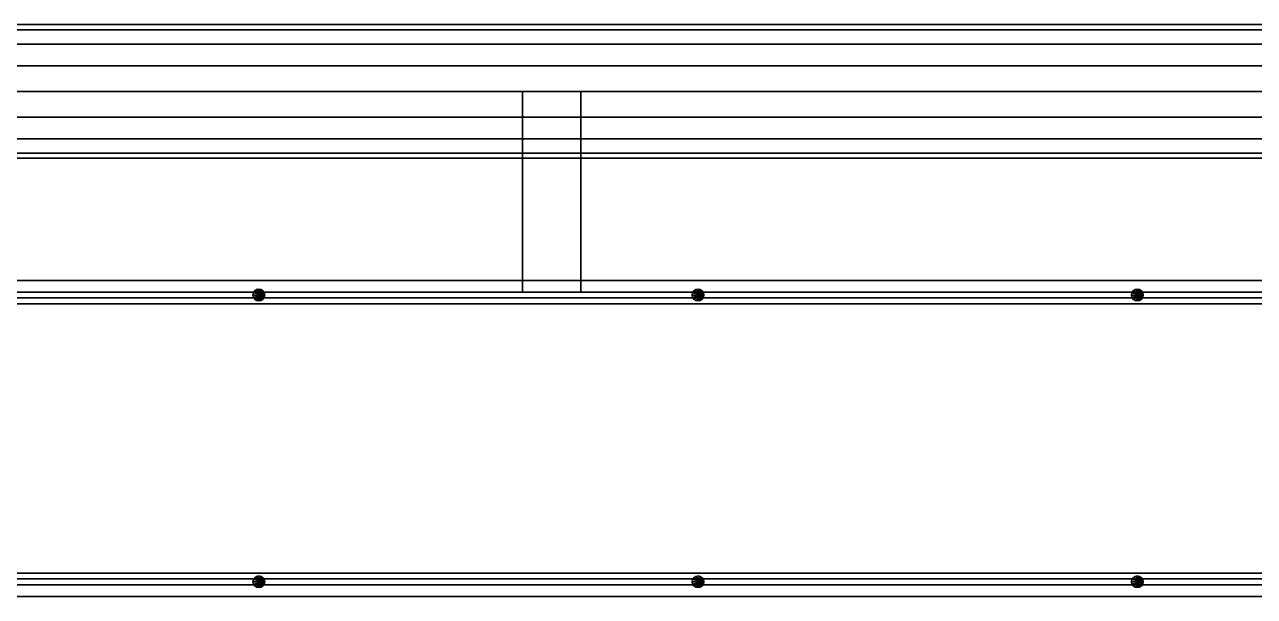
# Model space of a CAD drawing. Header units: metres. Extents: x -15 to 15, y -45.1 to 2.
# Drawn here: x -8.8 to -4.6, y -44.974 to -43.02 of the extents above; entities that cross this region are included whole.
import ezdxf

# ---------------------------------------------------------------- set-up
doc = ezdxf.new("R2010")
doc.units = ezdxf.units.M
for name, color, linetype in [('CELIK_KIRIS_KOLON', 9, 'CONTINUOUS'), ('KORKULUK_KAPI', 4, 'CONTINUOUS'), ('MONTAJ_BORULARI', 2, 'CONTINUOUS'), ('ZEMIN_PLATFORM', 8, 'CONTINUOUS')]:
    doc.layers.add(name, color=color, linetype=linetype)

msp = doc.modelspace()

# ---------------------------------------------------------------- linework, layer by layer
at = {"layer": 'CELIK_KIRIS_KOLON'}
for p, q in [((-6.9, -43.248, 5.5), (-7.1, -43.248, 5.5)), ((-7.1, -43.248, 5.5), (-7.1, -43.934, 5.5)), ((-6.9, -43.248, 5.7), (-7.1, -43.248, 5.7)), ((-7.1, -43.248, 5.7), (-7.1, -43.934, 5.7)), ((-7.1, -43.248, 5.5), (-7.1, -43.248, 5.7)), ((-6.9, -43.934, 5.5), (-6.9, -43.248, 5.5)), ((-6.9, -43.934, 5.7), (-6.9, -43.248, 5.7)), ((-6.9, -43.248, 5.5), (-6.9, -43.248, 5.7)), ((-7.1, -43.934, 5.5), (-6.9, -43.934, 5.5)), ((-7.1, -43.934, 5.7), (-6.9, -43.934, 5.7)), ((-7.1, -43.934, 5.5), (-7.1, -43.934, 5.7)), ((-6.9, -43.934, 5.5), (-6.9, -43.934, 5.7))]:
    msp.add_line(p, q, dxfattribs=at)
for points in [[(-7.1, -43.934, 5.5), (-6.9, -43.934, 5.5), (-6.9, -43.248, 5.5), (-7.1, -43.248, 5.5)], [(-7.1, -43.934, 5.7), (-6.9, -43.934, 5.7), (-6.9, -43.248, 5.7), (-7.1, -43.248, 5.7)], [(-7.1, -43.248, 5.5), (-6.9, -43.248, 5.5), (-6.9, -43.248, 5.7), (-7.1, -43.248, 5.7)], [(-7.1, -43.934, 5.5), (-7.1, -43.248, 5.5), (-7.1, -43.248, 5.7), (-7.1, -43.934, 5.7)], [(-6.9, -43.934, 5.5), (-6.9, -43.248, 5.5), (-6.9, -43.248, 5.7), (-6.9, -43.934, 5.7)], [(-7.1, -43.934, 5.5), (-6.9, -43.934, 5.5), (-6.9, -43.934, 5.7), (-7.1, -43.934, 5.7)]]:
    msp.add_3dface(points, dxfattribs=at)
at = {"layer": 'KORKULUK_KAPI'}
for p, q in [((-8.0141, -43.9299, 5.75), (-8.0185, -43.9363, 5.75)), ((-8.0141, -43.9299, 6.75), (-8.0185, -43.9363, 6.75)), ((-8.0077, -43.9255, 5.75), (-8.0141, -43.9299, 5.75)), ((-8.0077, -43.9255, 6.75), (-8.0141, -43.9299, 6.75)), ((-8, -43.924, 5.75), (-8.0077, -43.9255, 5.75)), ((-8, -43.924, 6.75), (-8.0077, -43.9255, 6.75)), ((-7.9923, -43.9255, 5.75), (-8, -43.924, 5.75)), ((-7.9923, -43.9255, 6.75), (-8, -43.924, 6.75)), ((-8, -43.924, 5.75), (-8, -43.924, 6.75)), ((-7.9859, -43.9299, 5.75), (-7.9923, -43.9255, 5.75)), ((-7.9859, -43.9299, 6.75), (-7.9923, -43.9255, 6.75)), ((-7.9815, -43.9363, 5.75), (-7.9859, -43.9299, 5.75)), ((-7.9815, -43.9363, 6.75), (-7.9859, -43.9299, 6.75)), ((-6.5141, -43.9299, 5.75), (-6.5185, -43.9363, 5.75)), ((-6.5141, -43.9299, 6.75), (-6.5185, -43.9363, 6.75)), ((-6.5077, -43.9255, 5.75), (-6.5141, -43.9299, 5.75)), ((-6.5077, -43.9255, 6.75), (-6.5141, -43.9299, 6.75)), ((-6.5, -43.924, 5.75), (-6.5077, -43.9255, 5.75)), ((-6.5, -43.924, 6.75), (-6.5077, -43.9255, 6.75)), ((-6.4923, -43.9255, 5.75), (-6.5, -43.924, 5.75)), ((-6.4923, -43.9255, 6.75), (-6.5, -43.924, 6.75)), ((-6.5, -43.924, 5.75), (-6.5, -43.924, 6.75)), ((-6.4859, -43.9299, 5.75), (-6.4923, -43.9255, 5.75)), ((-6.4859, -43.9299, 6.75), (-6.4923, -43.9255, 6.75)), ((-6.4815, -43.9363, 5.75), (-6.4859, -43.9299, 5.75)), ((-6.4815, -43.9363, 6.75), (-6.4859, -43.9299, 6.75)), ((-5.0141, -43.9299, 5.75), (-5.0185, -43.9363, 5.75)), ((-5.0141, -43.9299, 6.75), (-5.0185, -43.9363, 6.75)), ((-5.0077, -43.9255, 5.75), (-5.0141, -43.9299, 5.75)), ((-5.0077, -43.9255, 6.75), (-5.0141, -43.9299, 6.75)), ((-5, -43.924, 5.75), (-5.0077, -43.9255, 5.75)), ((-5, -43.924, 6.75), (-5.0077, -43.9255, 6.75)), ((-4.9923, -43.9255, 5.75), (-5, -43.924, 5.75)), ((-4.9923, -43.9255, 6.75), (-5, -43.924, 6.75)), ((-5, -43.924, 5.75), (-5, -43.924, 6.75)), ((-4.9859, -43.9299, 5.75), (-4.9923, -43.9255, 5.75)), ((-4.9859, -43.9299, 6.75), (-4.9923, -43.9255, 6.75)), ((-4.9815, -43.9363, 5.75), (-4.9859, -43.9299, 5.75)), ((-4.9815, -43.9363, 6.75), (-4.9859, -43.9299, 6.75)), ((7, -43.934, 6.73), (-13, -43.934, 6.73)), ((7, -43.934, 6.75), (-13, -43.934, 6.75)), ((-13, -43.954, 6.73), (7, -43.954, 6.73)), ((-13, -43.954, 6.75), (7, -43.954, 6.75)), ((-8.0185, -43.9363, 5.75), (-8.02, -43.944, 5.75)), ((-8.0185, -43.9363, 6.75), (-8.02, -43.944, 6.75)), ((-8.02, -43.944, 5.75), (-8.0185, -43.9517, 5.75)), ((-8.02, -43.944, 6.75), (-8.0185, -43.9517, 6.75)), ((-8.02, -43.944, 5.75), (-8.02, -43.944, 6.75)), ((-8.0185, -43.9517, 5.75), (-8.0141, -43.9581, 5.75)), ((-8.0185, -43.9517, 6.75), (-8.0141, -43.9581, 6.75)), ((-8.0141, -43.9581, 5.75), (-8.0077, -43.9625, 5.75)), ((-8.0141, -43.9581, 6.75), (-8.0077, -43.9625, 6.75)), ((-8.0077, -43.9625, 5.75), (-8, -43.964, 5.75)), ((-8.0077, -43.9625, 6.75), (-8, -43.964, 6.75)), ((-8, -43.964, 5.75), (-7.9923, -43.9625, 5.75)), ((-8, -43.964, 6.75), (-7.9923, -43.9625, 6.75)), ((-8, -43.964, 5.75), (-8, -43.964, 6.75)), ((-7.9923, -43.9625, 5.75), (-7.9859, -43.9581, 5.75)), ((-7.9923, -43.9625, 6.75), (-7.9859, -43.9581, 6.75)), ((-7.9859, -43.9581, 5.75), (-7.9815, -43.9517, 5.75)), ((-7.9859, -43.9581, 6.75), (-7.9815, -43.9517, 6.75)), ((-7.98, -43.944, 5.75), (-7.9815, -43.9363, 5.75)), ((-7.98, -43.944, 6.75), (-7.9815, -43.9363, 6.75)), ((-7.9815, -43.9517, 5.75), (-7.98, -43.944, 5.75)), ((-7.9815, -43.9517, 6.75), (-7.98, -43.944, 6.75)), ((-7.98, -43.944, 5.75), (-7.98, -43.944, 6.75)), ((-6.5185, -43.9363, 5.75), (-6.52, -43.944, 5.75)), ((-6.5185, -43.9363, 6.75), (-6.52, -43.944, 6.75)), ((-6.52, -43.944, 5.75), (-6.5185, -43.9517, 5.75)), ((-6.52, -43.944, 6.75), (-6.5185, -43.9517, 6.75)), ((-6.52, -43.944, 5.75), (-6.52, -43.944, 6.75)), ((-6.5185, -43.9517, 5.75), (-6.5141, -43.9581, 5.75)), ((-6.5185, -43.9517, 6.75), (-6.5141, -43.9581, 6.75)), ((-6.5141, -43.9581, 5.75), (-6.5077, -43.9625, 5.75)), ((-6.5141, -43.9581, 6.75), (-6.5077, -43.9625, 6.75)), ((-6.5077, -43.9625, 5.75), (-6.5, -43.964, 5.75)), ((-6.5077, -43.9625, 6.75), (-6.5, -43.964, 6.75)), ((-6.5, -43.964, 5.75), (-6.4923, -43.9625, 5.75)), ((-6.5, -43.964, 6.75), (-6.4923, -43.9625, 6.75)), ((-6.5, -43.964, 5.75), (-6.5, -43.964, 6.75)), ((-6.4923, -43.9625, 5.75), (-6.4859, -43.9581, 5.75)), ((-6.4923, -43.9625, 6.75), (-6.4859, -43.9581, 6.75)), ((-6.4859, -43.9581, 5.75), (-6.4815, -43.9517, 5.75)), ((-6.4859, -43.9581, 6.75), (-6.4815, -43.9517, 6.75)), ((-6.48, -43.944, 5.75), (-6.4815, -43.9363, 5.75)), ((-6.48, -43.944, 6.75), (-6.4815, -43.9363, 6.75)), ((-6.4815, -43.9517, 5.75), (-6.48, -43.944, 5.75)), ((-6.4815, -43.9517, 6.75), (-6.48, -43.944, 6.75)), ((-6.48, -43.944, 5.75), (-6.48, -43.944, 6.75)), ((-5.0185, -43.9363, 5.75), (-5.02, -43.944, 5.75)), ((-5.0185, -43.9363, 6.75), (-5.02, -43.944, 6.75)), ((-5.02, -43.944, 5.75), (-5.0185, -43.9517, 5.75)), ((-5.02, -43.944, 6.75), (-5.0185, -43.9517, 6.75)), ((-5.02, -43.944, 5.75), (-5.02, -43.944, 6.75)), ((-5.0185, -43.9517, 5.75), (-5.0141, -43.9581, 5.75)), ((-5.0185, -43.9517, 6.75), (-5.0141, -43.9581, 6.75)), ((-5.0141, -43.9581, 5.75), (-5.0077, -43.9625, 5.75)), ((-5.0141, -43.9581, 6.75), (-5.0077, -43.9625, 6.75)), ((-5.0077, -43.9625, 5.75), (-5, -43.964, 5.75)), ((-5.0077, -43.9625, 6.75), (-5, -43.964, 6.75)), ((-5, -43.964, 5.75), (-4.9923, -43.9625, 5.75)), ((-5, -43.964, 6.75), (-4.9923, -43.9625, 6.75)), ((-5, -43.964, 5.75), (-5, -43.964, 6.75)), ((-4.9923, -43.9625, 5.75), (-4.9859, -43.9581, 5.75)), ((-4.9923, -43.9625, 6.75), (-4.9859, -43.9581, 6.75)), ((-4.9859, -43.9581, 5.75), (-4.9815, -43.9517, 5.75)), ((-4.9859, -43.9581, 6.75), (-4.9815, -43.9517, 6.75)), ((-4.98, -43.944, 5.75), (-4.9815, -43.9363, 5.75)), ((-4.98, -43.944, 6.75), (-4.9815, -43.9363, 6.75)), ((-4.9815, -43.9517, 5.75), (-4.98, -43.944, 5.75)), ((-4.9815, -43.9517, 6.75), (-4.98, -43.944, 6.75)), ((-4.98, -43.944, 5.75), (-4.98, -43.944, 6.75)), ((7, -44.914, 6.73), (-13, -44.914, 6.73)), ((7, -44.914, 6.75), (-13, -44.914, 6.75)), ((-13, -44.934, 6.73), (7, -44.934, 6.73)), ((-13, -44.934, 6.75), (7, -44.934, 6.75)), ((-8.0185, -44.9163, 5.75), (-8.02, -44.924, 5.75)), ((-8.0185, -44.9163, 6.75), (-8.02, -44.924, 6.75)), ((-8.02, -44.924, 5.75), (-8.0185, -44.9317, 5.75)), ((-8.02, -44.924, 6.75), (-8.0185, -44.9317, 6.75)), ((-8.02, -44.924, 5.75), (-8.02, -44.924, 6.75)), ((-8.0141, -44.9099, 5.75), (-8.0185, -44.9163, 5.75)), ((-8.0141, -44.9099, 6.75), (-8.0185, -44.9163, 6.75)), ((-8.0185, -44.9317, 5.75), (-8.0141, -44.9381, 5.75)), ((-8.0185, -44.9317, 6.75), (-8.0141, -44.9381, 6.75)), ((-8.0077, -44.9055, 5.75), (-8.0141, -44.9099, 5.75)), ((-8.0077, -44.9055, 6.75), (-8.0141, -44.9099, 6.75)), ((-8.0141, -44.9381, 5.75), (-8.0077, -44.9425, 5.75)), ((-8.0141, -44.9381, 6.75), (-8.0077, -44.9425, 6.75)), ((-8, -44.904, 5.75), (-8.0077, -44.9055, 5.75)), ((-8, -44.904, 6.75), (-8.0077, -44.9055, 6.75)), ((-7.9923, -44.9055, 5.75), (-8, -44.904, 5.75)), ((-7.9923, -44.9055, 6.75), (-8, -44.904, 6.75)), ((-8, -44.904, 5.75), (-8, -44.904, 6.75)), ((-7.9859, -44.9099, 5.75), (-7.9923, -44.9055, 5.75)), ((-7.9859, -44.9099, 6.75), (-7.9923, -44.9055, 6.75)), ((-7.9923, -44.9425, 5.75), (-7.9859, -44.9381, 5.75)), ((-7.9923, -44.9425, 6.75), (-7.9859, -44.9381, 6.75)), ((-7.9815, -44.9163, 5.75), (-7.9859, -44.9099, 5.75)), ((-7.9815, -44.9163, 6.75), (-7.9859, -44.9099, 6.75)), ((-7.9859, -44.9381, 5.75), (-7.9815, -44.9317, 5.75)), ((-7.9859, -44.9381, 6.75), (-7.9815, -44.9317, 6.75)), ((-7.98, -44.924, 5.75), (-7.9815, -44.9163, 5.75)), ((-7.98, -44.924, 6.75), (-7.9815, -44.9163, 6.75)), ((-7.9815, -44.9317, 5.75), (-7.98, -44.924, 5.75)), ((-7.9815, -44.9317, 6.75), (-7.98, -44.924, 6.75)), ((-7.98, -44.924, 5.75), (-7.98, -44.924, 6.75)), ((-6.5185, -44.9163, 5.75), (-6.52, -44.924, 5.75)), ((-6.5185, -44.9163, 6.75), (-6.52, -44.924, 6.75)), ((-6.52, -44.924, 5.75), (-6.5185, -44.9317, 5.75)), ((-6.52, -44.924, 6.75), (-6.5185, -44.9317, 6.75)), ((-6.52, -44.924, 5.75), (-6.52, -44.924, 6.75)), ((-6.5141, -44.9099, 5.75), (-6.5185, -44.9163, 5.75)), ((-6.5141, -44.9099, 6.75), (-6.5185, -44.9163, 6.75)), ((-6.5185, -44.9317, 5.75), (-6.5141, -44.9381, 5.75)), ((-6.5185, -44.9317, 6.75), (-6.5141, -44.9381, 6.75)), ((-6.5077, -44.9055, 5.75), (-6.5141, -44.9099, 5.75)), ((-6.5077, -44.9055, 6.75), (-6.5141, -44.9099, 6.75)), ((-6.5141, -44.9381, 5.75), (-6.5077, -44.9425, 5.75)), ((-6.5141, -44.9381, 6.75), (-6.5077, -44.9425, 6.75)), ((-6.5, -44.904, 5.75), (-6.5077, -44.9055, 5.75)), ((-6.5, -44.904, 6.75), (-6.5077, -44.9055, 6.75)), ((-6.4923, -44.9055, 5.75), (-6.5, -44.904, 5.75)), ((-6.4923, -44.9055, 6.75), (-6.5, -44.904, 6.75)), ((-6.5, -44.904, 5.75), (-6.5, -44.904, 6.75)), ((-6.4859, -44.9099, 5.75), (-6.4923, -44.9055, 5.75)), ((-6.4859, -44.9099, 6.75), (-6.4923, -44.9055, 6.75)), ((-6.4923, -44.9425, 5.75), (-6.4859, -44.9381, 5.75)), ((-6.4923, -44.9425, 6.75), (-6.4859, -44.9381, 6.75)), ((-6.4815, -44.9163, 5.75), (-6.4859, -44.9099, 5.75)), ((-6.4815, -44.9163, 6.75), (-6.4859, -44.9099, 6.75)), ((-6.4859, -44.9381, 5.75), (-6.4815, -44.9317, 5.75)), ((-6.4859, -44.9381, 6.75), (-6.4815, -44.9317, 6.75)), ((-6.48, -44.924, 5.75), (-6.4815, -44.9163, 5.75)), ((-6.48, -44.924, 6.75), (-6.4815, -44.9163, 6.75)), ((-6.4815, -44.9317, 5.75), (-6.48, -44.924, 5.75)), ((-6.4815, -44.9317, 6.75), (-6.48, -44.924, 6.75)), ((-6.48, -44.924, 5.75), (-6.48, -44.924, 6.75)), ((-5.0185, -44.9163, 5.75), (-5.02, -44.924, 5.75)), ((-5.0185, -44.9163, 6.75), (-5.02, -44.924, 6.75)), ((-5.02, -44.924, 5.75), (-5.0185, -44.9317, 5.75)), ((-5.02, -44.924, 6.75), (-5.0185, -44.9317, 6.75)), ((-5.02, -44.924, 5.75), (-5.02, -44.924, 6.75)), ((-5.0141, -44.9099, 5.75), (-5.0185, -44.9163, 5.75)), ((-5.0141, -44.9099, 6.75), (-5.0185, -44.9163, 6.75)), ((-5.0185, -44.9317, 5.75), (-5.0141, -44.9381, 5.75)), ((-5.0185, -44.9317, 6.75), (-5.0141, -44.9381, 6.75)), ((-5.0077, -44.9055, 5.75), (-5.0141, -44.9099, 5.75)), ((-5.0077, -44.9055, 6.75), (-5.0141, -44.9099, 6.75)), ((-5.0141, -44.9381, 5.75), (-5.0077, -44.9425, 5.75)), ((-5.0141, -44.9381, 6.75), (-5.0077, -44.9425, 6.75)), ((-5, -44.904, 5.75), (-5.0077, -44.9055, 5.75)), ((-5, -44.904, 6.75), (-5.0077, -44.9055, 6.75)), ((-4.9923, -44.9055, 5.75), (-5, -44.904, 5.75)), ((-4.9923, -44.9055, 6.75), (-5, -44.904, 6.75)), ((-5, -44.904, 5.75), (-5, -44.904, 6.75)), ((-4.9859, -44.9099, 5.75), (-4.9923, -44.9055, 5.75)), ((-4.9859, -44.9099, 6.75), (-4.9923, -44.9055, 6.75)), ((-4.9923, -44.9425, 5.75), (-4.9859, -44.9381, 5.75)), ((-4.9923, -44.9425, 6.75), (-4.9859, -44.9381, 6.75)), ((-4.9815, -44.9163, 5.75), (-4.9859, -44.9099, 5.75)), ((-4.9815, -44.9163, 6.75), (-4.9859, -44.9099, 6.75)), ((-4.9859, -44.9381, 5.75), (-4.9815, -44.9317, 5.75)), ((-4.9859, -44.9381, 6.75), (-4.9815, -44.9317, 6.75)), ((-4.98, -44.924, 5.75), (-4.9815, -44.9163, 5.75)), ((-4.98, -44.924, 6.75), (-4.9815, -44.9163, 6.75)), ((-4.9815, -44.9317, 5.75), (-4.98, -44.924, 5.75)), ((-4.9815, -44.9317, 6.75), (-4.98, -44.924, 6.75)), ((-4.98, -44.924, 5.75), (-4.98, -44.924, 6.75)), ((-8.0077, -44.9425, 5.75), (-8, -44.944, 5.75)), ((-8.0077, -44.9425, 6.75), (-8, -44.944, 6.75)), ((-8, -44.944, 5.75), (-7.9923, -44.9425, 5.75)), ((-8, -44.944, 6.75), (-7.9923, -44.9425, 6.75)), ((-8, -44.944, 5.75), (-8, -44.944, 6.75)), ((-6.5077, -44.9425, 5.75), (-6.5, -44.944, 5.75)), ((-6.5077, -44.9425, 6.75), (-6.5, -44.944, 6.75)), ((-6.5, -44.944, 5.75), (-6.4923, -44.9425, 5.75)), ((-6.5, -44.944, 6.75), (-6.4923, -44.9425, 6.75)), ((-6.5, -44.944, 5.75), (-6.5, -44.944, 6.75)), ((-5.0077, -44.9425, 5.75), (-5, -44.944, 5.75)), ((-5.0077, -44.9425, 6.75), (-5, -44.944, 6.75)), ((-5, -44.944, 5.75), (-4.9923, -44.9425, 5.75)), ((-5, -44.944, 6.75), (-4.9923, -44.9425, 6.75)), ((-5, -44.944, 5.75), (-5, -44.944, 6.75))]:
    msp.add_line(p, q, dxfattribs=at)
for points in [[(-8.0141, -43.9299, 5.75), (-8.0185, -43.9363, 5.75), (-8.0185, -43.9363, 6.75), (-8.0141, -43.9299, 6.75)], [(-7.98, -43.944, 5.75), (-8.0141, -43.9299, 5.75), (-8.0185, -43.9363, 5.75)], [(-7.98, -43.944, 6.75), (-8.0141, -43.9299, 6.75), (-8.0185, -43.9363, 6.75)], [(-8.0077, -43.9255, 5.75), (-8.0141, -43.9299, 5.75), (-8.0141, -43.9299, 6.75), (-8.0077, -43.9255, 6.75)], [(-7.98, -43.944, 5.75), (-8.0077, -43.9255, 5.75), (-8.0141, -43.9299, 5.75)], [(-7.98, -43.944, 6.75), (-8.0077, -43.9255, 6.75), (-8.0141, -43.9299, 6.75)], [(-8, -43.924, 5.75), (-8.0077, -43.9255, 5.75), (-8.0077, -43.9255, 6.75), (-8, -43.924, 6.75)], [(-7.98, -43.944, 5.75), (-8, -43.924, 5.75), (-8.0077, -43.9255, 5.75)], [(-7.98, -43.944, 6.75), (-8, -43.924, 6.75), (-8.0077, -43.9255, 6.75)], [(-7.9923, -43.9255, 5.75), (-8, -43.924, 5.75), (-8, -43.924, 6.75), (-7.9923, -43.9255, 6.75)], [(-7.98, -43.944, 5.75), (-7.9923, -43.9255, 5.75), (-8, -43.924, 5.75)], [(-7.98, -43.944, 6.75), (-7.9923, -43.9255, 6.75), (-8, -43.924, 6.75)], [(-7.9859, -43.9299, 5.75), (-7.9923, -43.9255, 5.75), (-7.9923, -43.9255, 6.75), (-7.9859, -43.9299, 6.75)], [(-7.98, -43.944, 5.75), (-7.9859, -43.9299, 5.75), (-7.9923, -43.9255, 5.75)], [(-7.98, -43.944, 6.75), (-7.9859, -43.9299, 6.75), (-7.9923, -43.9255, 6.75)], [(-7.9815, -43.9363, 5.75), (-7.9859, -43.9299, 5.75), (-7.9859, -43.9299, 6.75), (-7.9815, -43.9363, 6.75)], [(-7.98, -43.944, 5.75), (-7.9815, -43.9363, 5.75), (-7.9859, -43.9299, 5.75)], [(-7.98, -43.944, 6.75), (-7.9815, -43.9363, 6.75), (-7.9859, -43.9299, 6.75)], [(-6.5141, -43.9299, 5.75), (-6.5185, -43.9363, 5.75), (-6.5185, -43.9363, 6.75), (-6.5141, -43.9299, 6.75)], [(-6.48, -43.944, 5.75), (-6.5141, -43.9299, 5.75), (-6.5185, -43.9363, 5.75)], [(-6.48, -43.944, 6.75), (-6.5141, -43.9299, 6.75), (-6.5185, -43.9363, 6.75)], [(-6.5077, -43.9255, 5.75), (-6.5141, -43.9299, 5.75), (-6.5141, -43.9299, 6.75), (-6.5077, -43.9255, 6.75)], [(-6.48, -43.944, 5.75), (-6.5077, -43.9255, 5.75), (-6.5141, -43.9299, 5.75)], [(-6.48, -43.944, 6.75), (-6.5077, -43.9255, 6.75), (-6.5141, -43.9299, 6.75)], [(-6.5, -43.924, 5.75), (-6.5077, -43.9255, 5.75), (-6.5077, -43.9255, 6.75), (-6.5, -43.924, 6.75)], [(-6.48, -43.944, 5.75), (-6.5, -43.924, 5.75), (-6.5077, -43.9255, 5.75)], [(-6.48, -43.944, 6.75), (-6.5, -43.924, 6.75), (-6.5077, -43.9255, 6.75)], [(-6.4923, -43.9255, 5.75), (-6.5, -43.924, 5.75), (-6.5, -43.924, 6.75), (-6.4923, -43.9255, 6.75)], [(-6.48, -43.944, 5.75), (-6.4923, -43.9255, 5.75), (-6.5, -43.924, 5.75)], [(-6.48, -43.944, 6.75), (-6.4923, -43.9255, 6.75), (-6.5, -43.924, 6.75)], [(-6.4859, -43.9299, 5.75), (-6.4923, -43.9255, 5.75), (-6.4923, -43.9255, 6.75), (-6.4859, -43.9299, 6.75)], [(-6.48, -43.944, 5.75), (-6.4859, -43.9299, 5.75), (-6.4923, -43.9255, 5.75)], [(-6.48, -43.944, 6.75), (-6.4859, -43.9299, 6.75), (-6.4923, -43.9255, 6.75)], [(-6.4815, -43.9363, 5.75), (-6.4859, -43.9299, 5.75), (-6.4859, -43.9299, 6.75), (-6.4815, -43.9363, 6.75)], [(-6.48, -43.944, 5.75), (-6.4815, -43.9363, 5.75), (-6.4859, -43.9299, 5.75)], [(-6.48, -43.944, 6.75), (-6.4815, -43.9363, 6.75), (-6.4859, -43.9299, 6.75)], [(-5.0141, -43.9299, 5.75), (-5.0185, -43.9363, 5.75), (-5.0185, -43.9363, 6.75), (-5.0141, -43.9299, 6.75)], [(-4.98, -43.944, 5.75), (-5.0141, -43.9299, 5.75), (-5.0185, -43.9363, 5.75)], [(-4.98, -43.944, 6.75), (-5.0141, -43.9299, 6.75), (-5.0185, -43.9363, 6.75)], [(-5.0077, -43.9255, 5.75), (-5.0141, -43.9299, 5.75), (-5.0141, -43.9299, 6.75), (-5.0077, -43.9255, 6.75)], [(-4.98, -43.944, 5.75), (-5.0077, -43.9255, 5.75), (-5.0141, -43.9299, 5.75)], [(-4.98, -43.944, 6.75), (-5.0077, -43.9255, 6.75), (-5.0141, -43.9299, 6.75)], [(-5, -43.924, 5.75), (-5.0077, -43.9255, 5.75), (-5.0077, -43.9255, 6.75), (-5, -43.924, 6.75)], [(-4.98, -43.944, 5.75), (-5, -43.924, 5.75), (-5.0077, -43.9255, 5.75)], [(-4.98, -43.944, 6.75), (-5, -43.924, 6.75), (-5.0077, -43.9255, 6.75)], [(-4.9923, -43.9255, 5.75), (-5, -43.924, 5.75), (-5, -43.924, 6.75), (-4.9923, -43.9255, 6.75)], [(-4.98, -43.944, 5.75), (-4.9923, -43.9255, 5.75), (-5, -43.924, 5.75)], [(-4.98, -43.944, 6.75), (-4.9923, -43.9255, 6.75), (-5, -43.924, 6.75)], [(-4.9859, -43.9299, 5.75), (-4.9923, -43.9255, 5.75), (-4.9923, -43.9255, 6.75), (-4.9859, -43.9299, 6.75)], [(-4.98, -43.944, 5.75), (-4.9859, -43.9299, 5.75), (-4.9923, -43.9255, 5.75)], [(-4.98, -43.944, 6.75), (-4.9859, -43.9299, 6.75), (-4.9923, -43.9255, 6.75)], [(-4.9815, -43.9363, 5.75), (-4.9859, -43.9299, 5.75), (-4.9859, -43.9299, 6.75), (-4.9815, -43.9363, 6.75)], [(-4.98, -43.944, 5.75), (-4.9815, -43.9363, 5.75), (-4.9859, -43.9299, 5.75)], [(-4.98, -43.944, 6.75), (-4.9815, -43.9363, 6.75), (-4.9859, -43.9299, 6.75)], [(-13, -43.954, 6.73), (7, -43.954, 6.73), (7, -43.934, 6.73), (-13, -43.934, 6.73)], [(-13, -43.954, 6.75), (7, -43.954, 6.75), (7, -43.934, 6.75), (-13, -43.934, 6.75)], [(-13, -43.934, 6.73), (7, -43.934, 6.73), (7, -43.934, 6.75), (-13, -43.934, 6.75)], [(-13, -43.954, 6.73), (7, -43.954, 6.73), (7, -43.954, 6.75), (-13, -43.954, 6.75)], [(-8.0185, -43.9363, 5.75), (-8.02, -43.944, 5.75), (-8.02, -43.944, 6.75), (-8.0185, -43.9363, 6.75)], [(-7.98, -43.944, 5.75), (-8.0185, -43.9363, 5.75), (-8.02, -43.944, 5.75)], [(-7.98, -43.944, 6.75), (-8.0185, -43.9363, 6.75), (-8.02, -43.944, 6.75)], [(-8.02, -43.944, 5.75), (-8.0185, -43.9517, 5.75), (-8.0185, -43.9517, 6.75), (-8.02, -43.944, 6.75)], [(-7.98, -43.944, 5.75), (-8.02, -43.944, 5.75), (-8.0185, -43.9517, 5.75)], [(-7.98, -43.944, 6.75), (-8.02, -43.944, 6.75), (-8.0185, -43.9517, 6.75)], [(-7.98, -43.944, 5.75), (-8.0185, -43.9517, 5.75), (-8.0141, -43.9581, 5.75)], [(-7.98, -43.944, 6.75), (-8.0185, -43.9517, 6.75), (-8.0141, -43.9581, 6.75)], [(-8.0185, -43.9517, 5.75), (-8.0141, -43.9581, 5.75), (-8.0141, -43.9581, 6.75), (-8.0185, -43.9517, 6.75)], [(-7.98, -43.944, 5.75), (-8.0141, -43.9581, 5.75), (-8.0077, -43.9625, 5.75)], [(-7.98, -43.944, 6.75), (-8.0141, -43.9581, 6.75), (-8.0077, -43.9625, 6.75)], [(-8.0141, -43.9581, 5.75), (-8.0077, -43.9625, 5.75), (-8.0077, -43.9625, 6.75), (-8.0141, -43.9581, 6.75)], [(-7.98, -43.944, 5.75), (-8.0077, -43.9625, 5.75), (-8, -43.964, 5.75)], [(-7.98, -43.944, 6.75), (-8.0077, -43.9625, 6.75), (-8, -43.964, 6.75)], [(-8.0077, -43.9625, 5.75), (-8, -43.964, 5.75), (-8, -43.964, 6.75), (-8.0077, -43.9625, 6.75)], [(-7.98, -43.944, 5.75), (-8, -43.964, 5.75), (-7.9923, -43.9625, 5.75)], [(-7.98, -43.944, 6.75), (-8, -43.964, 6.75), (-7.9923, -43.9625, 6.75)], [(-8, -43.964, 5.75), (-7.9923, -43.9625, 5.75), (-7.9923, -43.9625, 6.75), (-8, -43.964, 6.75)], [(-7.98, -43.944, 5.75), (-7.9923, -43.9625, 5.75), (-7.9859, -43.9581, 5.75)], [(-7.98, -43.944, 6.75), (-7.9923, -43.9625, 6.75), (-7.9859, -43.9581, 6.75)], [(-7.9923, -43.9625, 5.75), (-7.9859, -43.9581, 5.75), (-7.9859, -43.9581, 6.75), (-7.9923, -43.9625, 6.75)], [(-7.98, -43.944, 5.75), (-7.9859, -43.9581, 5.75), (-7.9815, -43.9517, 5.75)], [(-7.98, -43.944, 6.75), (-7.9859, -43.9581, 6.75), (-7.9815, -43.9517, 6.75)], [(-7.9859, -43.9581, 5.75), (-7.9815, -43.9517, 5.75), (-7.9815, -43.9517, 6.75), (-7.9859, -43.9581, 6.75)], [(-7.98, -43.944, 5.75), (-7.9815, -43.9363, 5.75), (-7.9815, -43.9363, 6.75), (-7.98, -43.944, 6.75)], [(-7.9815, -43.9517, 5.75), (-7.98, -43.944, 5.75), (-7.98, -43.944, 6.75), (-7.9815, -43.9517, 6.75)], [(-6.5185, -43.9363, 5.75), (-6.52, -43.944, 5.75), (-6.52, -43.944, 6.75), (-6.5185, -43.9363, 6.75)], [(-6.48, -43.944, 5.75), (-6.5185, -43.9363, 5.75), (-6.52, -43.944, 5.75)], [(-6.48, -43.944, 6.75), (-6.5185, -43.9363, 6.75), (-6.52, -43.944, 6.75)], [(-6.52, -43.944, 5.75), (-6.5185, -43.9517, 5.75), (-6.5185, -43.9517, 6.75), (-6.52, -43.944, 6.75)], [(-6.48, -43.944, 5.75), (-6.52, -43.944, 5.75), (-6.5185, -43.9517, 5.75)], [(-6.48, -43.944, 6.75), (-6.52, -43.944, 6.75), (-6.5185, -43.9517, 6.75)], [(-6.48, -43.944, 5.75), (-6.5185, -43.9517, 5.75), (-6.5141, -43.9581, 5.75)], [(-6.48, -43.944, 6.75), (-6.5185, -43.9517, 6.75), (-6.5141, -43.9581, 6.75)], [(-6.5185, -43.9517, 5.75), (-6.5141, -43.9581, 5.75), (-6.5141, -43.9581, 6.75), (-6.5185, -43.9517, 6.75)], [(-6.48, -43.944, 5.75), (-6.5141, -43.9581, 5.75), (-6.5077, -43.9625, 5.75)], [(-6.48, -43.944, 6.75), (-6.5141, -43.9581, 6.75), (-6.5077, -43.9625, 6.75)], [(-6.5141, -43.9581, 5.75), (-6.5077, -43.9625, 5.75), (-6.5077, -43.9625, 6.75), (-6.5141, -43.9581, 6.75)], [(-6.48, -43.944, 5.75), (-6.5077, -43.9625, 5.75), (-6.5, -43.964, 5.75)], [(-6.48, -43.944, 6.75), (-6.5077, -43.9625, 6.75), (-6.5, -43.964, 6.75)], [(-6.5077, -43.9625, 5.75), (-6.5, -43.964, 5.75), (-6.5, -43.964, 6.75), (-6.5077, -43.9625, 6.75)], [(-6.48, -43.944, 5.75), (-6.5, -43.964, 5.75), (-6.4923, -43.9625, 5.75)], [(-6.48, -43.944, 6.75), (-6.5, -43.964, 6.75), (-6.4923, -43.9625, 6.75)], [(-6.5, -43.964, 5.75), (-6.4923, -43.9625, 5.75), (-6.4923, -43.9625, 6.75), (-6.5, -43.964, 6.75)], [(-6.48, -43.944, 5.75), (-6.4923, -43.9625, 5.75), (-6.4859, -43.9581, 5.75)], [(-6.48, -43.944, 6.75), (-6.4923, -43.9625, 6.75), (-6.4859, -43.9581, 6.75)], [(-6.4923, -43.9625, 5.75), (-6.4859, -43.9581, 5.75), (-6.4859, -43.9581, 6.75), (-6.4923, -43.9625, 6.75)], [(-6.48, -43.944, 5.75), (-6.4859, -43.9581, 5.75), (-6.4815, -43.9517, 5.75)], [(-6.48, -43.944, 6.75), (-6.4859, -43.9581, 6.75), (-6.4815, -43.9517, 6.75)], [(-6.4859, -43.9581, 5.75), (-6.4815, -43.9517, 5.75), (-6.4815, -43.9517, 6.75), (-6.4859, -43.9581, 6.75)], [(-6.48, -43.944, 5.75), (-6.4815, -43.9363, 5.75), (-6.4815, -43.9363, 6.75), (-6.48, -43.944, 6.75)], [(-6.4815, -43.9517, 5.75), (-6.48, -43.944, 5.75), (-6.48, -43.944, 6.75), (-6.4815, -43.9517, 6.75)], [(-5.0185, -43.9363, 5.75), (-5.02, -43.944, 5.75), (-5.02, -43.944, 6.75), (-5.0185, -43.9363, 6.75)], [(-4.98, -43.944, 5.75), (-5.0185, -43.9363, 5.75), (-5.02, -43.944, 5.75)], [(-4.98, -43.944, 6.75), (-5.0185, -43.9363, 6.75), (-5.02, -43.944, 6.75)], [(-5.02, -43.944, 5.75), (-5.0185, -43.9517, 5.75), (-5.0185, -43.9517, 6.75), (-5.02, -43.944, 6.75)], [(-4.98, -43.944, 5.75), (-5.02, -43.944, 5.75), (-5.0185, -43.9517, 5.75)], [(-4.98, -43.944, 6.75), (-5.02, -43.944, 6.75), (-5.0185, -43.9517, 6.75)], [(-4.98, -43.944, 5.75), (-5.0185, -43.9517, 5.75), (-5.0141, -43.9581, 5.75)], [(-4.98, -43.944, 6.75), (-5.0185, -43.9517, 6.75), (-5.0141, -43.9581, 6.75)], [(-5.0185, -43.9517, 5.75), (-5.0141, -43.9581, 5.75), (-5.0141, -43.9581, 6.75), (-5.0185, -43.9517, 6.75)], [(-4.98, -43.944, 5.75), (-5.0141, -43.9581, 5.75), (-5.0077, -43.9625, 5.75)], [(-4.98, -43.944, 6.75), (-5.0141, -43.9581, 6.75), (-5.0077, -43.9625, 6.75)], [(-5.0141, -43.9581, 5.75), (-5.0077, -43.9625, 5.75), (-5.0077, -43.9625, 6.75), (-5.0141, -43.9581, 6.75)], [(-4.98, -43.944, 5.75), (-5.0077, -43.9625, 5.75), (-5, -43.964, 5.75)], [(-4.98, -43.944, 6.75), (-5.0077, -43.9625, 6.75), (-5, -43.964, 6.75)], [(-5.0077, -43.9625, 5.75), (-5, -43.964, 5.75), (-5, -43.964, 6.75), (-5.0077, -43.9625, 6.75)], [(-4.98, -43.944, 5.75), (-5, -43.964, 5.75), (-4.9923, -43.9625, 5.75)], [(-4.98, -43.944, 6.75), (-5, -43.964, 6.75), (-4.9923, -43.9625, 6.75)], [(-5, -43.964, 5.75), (-4.9923, -43.9625, 5.75), (-4.9923, -43.9625, 6.75), (-5, -43.964, 6.75)], [(-4.98, -43.944, 5.75), (-4.9923, -43.9625, 5.75), (-4.9859, -43.9581, 5.75)], [(-4.98, -43.944, 6.75), (-4.9923, -43.9625, 6.75), (-4.9859, -43.9581, 6.75)], [(-4.9923, -43.9625, 5.75), (-4.9859, -43.9581, 5.75), (-4.9859, -43.9581, 6.75), (-4.9923, -43.9625, 6.75)], [(-4.98, -43.944, 5.75), (-4.9859, -43.9581, 5.75), (-4.9815, -43.9517, 5.75)], [(-4.98, -43.944, 6.75), (-4.9859, -43.9581, 6.75), (-4.9815, -43.9517, 6.75)], [(-4.9859, -43.9581, 5.75), (-4.9815, -43.9517, 5.75), (-4.9815, -43.9517, 6.75), (-4.9859, -43.9581, 6.75)], [(-4.98, -43.944, 5.75), (-4.9815, -43.9363, 5.75), (-4.9815, -43.9363, 6.75), (-4.98, -43.944, 6.75)], [(-4.9815, -43.9517, 5.75), (-4.98, -43.944, 5.75), (-4.98, -43.944, 6.75), (-4.9815, -43.9517, 6.75)], [(-13, -44.934, 6.73), (7, -44.934, 6.73), (7, -44.914, 6.73), (-13, -44.914, 6.73)], [(-13, -44.934, 6.75), (7, -44.934, 6.75), (7, -44.914, 6.75), (-13, -44.914, 6.75)], [(-13, -44.914, 6.73), (7, -44.914, 6.73), (7, -44.914, 6.75), (-13, -44.914, 6.75)], [(-13, -44.934, 6.73), (7, -44.934, 6.73), (7, -44.934, 6.75), (-13, -44.934, 6.75)], [(-8.0185, -44.9163, 5.75), (-8.02, -44.924, 5.75), (-8.02, -44.924, 6.75), (-8.0185, -44.9163, 6.75)], [(-7.98, -44.924, 5.75), (-8.0185, -44.9163, 5.75), (-8.02, -44.924, 5.75)], [(-7.98, -44.924, 6.75), (-8.0185, -44.9163, 6.75), (-8.02, -44.924, 6.75)], [(-8.02, -44.924, 5.75), (-8.0185, -44.9317, 5.75), (-8.0185, -44.9317, 6.75), (-8.02, -44.924, 6.75)], [(-7.98, -44.924, 5.75), (-8.02, -44.924, 5.75), (-8.0185, -44.9317, 5.75)], [(-7.98, -44.924, 6.75), (-8.02, -44.924, 6.75), (-8.0185, -44.9317, 6.75)], [(-8.0141, -44.9099, 5.75), (-8.0185, -44.9163, 5.75), (-8.0185, -44.9163, 6.75), (-8.0141, -44.9099, 6.75)], [(-7.98, -44.924, 5.75), (-8.0141, -44.9099, 5.75), (-8.0185, -44.9163, 5.75)], [(-7.98, -44.924, 6.75), (-8.0141, -44.9099, 6.75), (-8.0185, -44.9163, 6.75)], [(-7.98, -44.924, 5.75), (-8.0185, -44.9317, 5.75), (-8.0141, -44.9381, 5.75)], [(-7.98, -44.924, 6.75), (-8.0185, -44.9317, 6.75), (-8.0141, -44.9381, 6.75)], [(-8.0185, -44.9317, 5.75), (-8.0141, -44.9381, 5.75), (-8.0141, -44.9381, 6.75), (-8.0185, -44.9317, 6.75)], [(-8.0077, -44.9055, 5.75), (-8.0141, -44.9099, 5.75), (-8.0141, -44.9099, 6.75), (-8.0077, -44.9055, 6.75)], [(-7.98, -44.924, 5.75), (-8.0077, -44.9055, 5.75), (-8.0141, -44.9099, 5.75)], [(-7.98, -44.924, 6.75), (-8.0077, -44.9055, 6.75), (-8.0141, -44.9099, 6.75)], [(-7.98, -44.924, 5.75), (-8.0141, -44.9381, 5.75), (-8.0077, -44.9425, 5.75)], [(-7.98, -44.924, 6.75), (-8.0141, -44.9381, 6.75), (-8.0077, -44.9425, 6.75)], [(-8.0141, -44.9381, 5.75), (-8.0077, -44.9425, 5.75), (-8.0077, -44.9425, 6.75), (-8.0141, -44.9381, 6.75)], [(-8, -44.904, 5.75), (-8.0077, -44.9055, 5.75), (-8.0077, -44.9055, 6.75), (-8, -44.904, 6.75)], [(-7.98, -44.924, 5.75), (-8, -44.904, 5.75), (-8.0077, -44.9055, 5.75)], [(-7.98, -44.924, 6.75), (-8, -44.904, 6.75), (-8.0077, -44.9055, 6.75)], [(-7.98, -44.924, 5.75), (-8.0077, -44.9425, 5.75), (-8, -44.944, 5.75)], [(-7.98, -44.924, 6.75), (-8.0077, -44.9425, 6.75), (-8, -44.944, 6.75)], [(-7.9923, -44.9055, 5.75), (-8, -44.904, 5.75), (-8, -44.904, 6.75), (-7.9923, -44.9055, 6.75)], [(-7.98, -44.924, 5.75), (-7.9923, -44.9055, 5.75), (-8, -44.904, 5.75)], [(-7.98, -44.924, 6.75), (-7.9923, -44.9055, 6.75), (-8, -44.904, 6.75)], [(-7.98, -44.924, 5.75), (-8, -44.944, 5.75), (-7.9923, -44.9425, 5.75)], [(-7.98, -44.924, 6.75), (-8, -44.944, 6.75), (-7.9923, -44.9425, 6.75)], [(-7.9859, -44.9099, 5.75), (-7.9923, -44.9055, 5.75), (-7.9923, -44.9055, 6.75), (-7.9859, -44.9099, 6.75)], [(-7.98, -44.924, 5.75), (-7.9859, -44.9099, 5.75), (-7.9923, -44.9055, 5.75)], [(-7.98, -44.924, 6.75), (-7.9859, -44.9099, 6.75), (-7.9923, -44.9055, 6.75)], [(-7.98, -44.924, 5.75), (-7.9923, -44.9425, 5.75), (-7.9859, -44.9381, 5.75)], [(-7.98, -44.924, 6.75), (-7.9923, -44.9425, 6.75), (-7.9859, -44.9381, 6.75)], [(-7.9923, -44.9425, 5.75), (-7.9859, -44.9381, 5.75), (-7.9859, -44.9381, 6.75), (-7.9923, -44.9425, 6.75)], [(-7.9815, -44.9163, 5.75), (-7.9859, -44.9099, 5.75), (-7.9859, -44.9099, 6.75), (-7.9815, -44.9163, 6.75)], [(-7.98, -44.924, 5.75), (-7.9815, -44.9163, 5.75), (-7.9859, -44.9099, 5.75)], [(-7.98, -44.924, 6.75), (-7.9815, -44.9163, 6.75), (-7.9859, -44.9099, 6.75)], [(-7.98, -44.924, 5.75), (-7.9859, -44.9381, 5.75), (-7.9815, -44.9317, 5.75)], [(-7.98, -44.924, 6.75), (-7.9859, -44.9381, 6.75), (-7.9815, -44.9317, 6.75)], [(-7.9859, -44.9381, 5.75), (-7.9815, -44.9317, 5.75), (-7.9815, -44.9317, 6.75), (-7.9859, -44.9381, 6.75)], [(-7.98, -44.924, 5.75), (-7.9815, -44.9163, 5.75), (-7.9815, -44.9163, 6.75), (-7.98, -44.924, 6.75)], [(-7.9815, -44.9317, 5.75), (-7.98, -44.924, 5.75), (-7.98, -44.924, 6.75), (-7.9815, -44.9317, 6.75)], [(-6.5185, -44.9163, 5.75), (-6.52, -44.924, 5.75), (-6.52, -44.924, 6.75), (-6.5185, -44.9163, 6.75)], [(-6.48, -44.924, 5.75), (-6.5185, -44.9163, 5.75), (-6.52, -44.924, 5.75)], [(-6.48, -44.924, 6.75), (-6.5185, -44.9163, 6.75), (-6.52, -44.924, 6.75)], [(-6.52, -44.924, 5.75), (-6.5185, -44.9317, 5.75), (-6.5185, -44.9317, 6.75), (-6.52, -44.924, 6.75)], [(-6.48, -44.924, 5.75), (-6.52, -44.924, 5.75), (-6.5185, -44.9317, 5.75)], [(-6.48, -44.924, 6.75), (-6.52, -44.924, 6.75), (-6.5185, -44.9317, 6.75)], [(-6.5141, -44.9099, 5.75), (-6.5185, -44.9163, 5.75), (-6.5185, -44.9163, 6.75), (-6.5141, -44.9099, 6.75)], [(-6.48, -44.924, 5.75), (-6.5141, -44.9099, 5.75), (-6.5185, -44.9163, 5.75)], [(-6.48, -44.924, 6.75), (-6.5141, -44.9099, 6.75), (-6.5185, -44.9163, 6.75)], [(-6.48, -44.924, 5.75), (-6.5185, -44.9317, 5.75), (-6.5141, -44.9381, 5.75)], [(-6.48, -44.924, 6.75), (-6.5185, -44.9317, 6.75), (-6.5141, -44.9381, 6.75)], [(-6.5185, -44.9317, 5.75), (-6.5141, -44.9381, 5.75), (-6.5141, -44.9381, 6.75), (-6.5185, -44.9317, 6.75)], [(-6.5077, -44.9055, 5.75), (-6.5141, -44.9099, 5.75), (-6.5141, -44.9099, 6.75), (-6.5077, -44.9055, 6.75)], [(-6.48, -44.924, 5.75), (-6.5077, -44.9055, 5.75), (-6.5141, -44.9099, 5.75)], [(-6.48, -44.924, 6.75), (-6.5077, -44.9055, 6.75), (-6.5141, -44.9099, 6.75)], [(-6.48, -44.924, 5.75), (-6.5141, -44.9381, 5.75), (-6.5077, -44.9425, 5.75)], [(-6.48, -44.924, 6.75), (-6.5141, -44.9381, 6.75), (-6.5077, -44.9425, 6.75)], [(-6.5141, -44.9381, 5.75), (-6.5077, -44.9425, 5.75), (-6.5077, -44.9425, 6.75), (-6.5141, -44.9381, 6.75)], [(-6.5, -44.904, 5.75), (-6.5077, -44.9055, 5.75), (-6.5077, -44.9055, 6.75), (-6.5, -44.904, 6.75)], [(-6.48, -44.924, 5.75), (-6.5, -44.904, 5.75), (-6.5077, -44.9055, 5.75)], [(-6.48, -44.924, 6.75), (-6.5, -44.904, 6.75), (-6.5077, -44.9055, 6.75)], [(-6.48, -44.924, 5.75), (-6.5077, -44.9425, 5.75), (-6.5, -44.944, 5.75)], [(-6.48, -44.924, 6.75), (-6.5077, -44.9425, 6.75), (-6.5, -44.944, 6.75)], [(-6.4923, -44.9055, 5.75), (-6.5, -44.904, 5.75), (-6.5, -44.904, 6.75), (-6.4923, -44.9055, 6.75)], [(-6.48, -44.924, 5.75), (-6.4923, -44.9055, 5.75), (-6.5, -44.904, 5.75)], [(-6.48, -44.924, 6.75), (-6.4923, -44.9055, 6.75), (-6.5, -44.904, 6.75)], [(-6.48, -44.924, 5.75), (-6.5, -44.944, 5.75), (-6.4923, -44.9425, 5.75)], [(-6.48, -44.924, 6.75), (-6.5, -44.944, 6.75), (-6.4923, -44.9425, 6.75)], [(-6.4859, -44.9099, 5.75), (-6.4923, -44.9055, 5.75), (-6.4923, -44.9055, 6.75), (-6.4859, -44.9099, 6.75)], [(-6.48, -44.924, 5.75), (-6.4859, -44.9099, 5.75), (-6.4923, -44.9055, 5.75)], [(-6.48, -44.924, 6.75), (-6.4859, -44.9099, 6.75), (-6.4923, -44.9055, 6.75)], [(-6.48, -44.924, 5.75), (-6.4923, -44.9425, 5.75), (-6.4859, -44.9381, 5.75)], [(-6.48, -44.924, 6.75), (-6.4923, -44.9425, 6.75), (-6.4859, -44.9381, 6.75)], [(-6.4923, -44.9425, 5.75), (-6.4859, -44.9381, 5.75), (-6.4859, -44.9381, 6.75), (-6.4923, -44.9425, 6.75)], [(-6.4815, -44.9163, 5.75), (-6.4859, -44.9099, 5.75), (-6.4859, -44.9099, 6.75), (-6.4815, -44.9163, 6.75)], [(-6.48, -44.924, 5.75), (-6.4815, -44.9163, 5.75), (-6.4859, -44.9099, 5.75)], [(-6.48, -44.924, 6.75), (-6.4815, -44.9163, 6.75), (-6.4859, -44.9099, 6.75)], [(-6.48, -44.924, 5.75), (-6.4859, -44.9381, 5.75), (-6.4815, -44.9317, 5.75)], [(-6.48, -44.924, 6.75), (-6.4859, -44.9381, 6.75), (-6.4815, -44.9317, 6.75)], [(-6.4859, -44.9381, 5.75), (-6.4815, -44.9317, 5.75), (-6.4815, -44.9317, 6.75), (-6.4859, -44.9381, 6.75)], [(-6.48, -44.924, 5.75), (-6.4815, -44.9163, 5.75), (-6.4815, -44.9163, 6.75), (-6.48, -44.924, 6.75)], [(-6.4815, -44.9317, 5.75), (-6.48, -44.924, 5.75), (-6.48, -44.924, 6.75), (-6.4815, -44.9317, 6.75)], [(-5.0185, -44.9163, 5.75), (-5.02, -44.924, 5.75), (-5.02, -44.924, 6.75), (-5.0185, -44.9163, 6.75)], [(-4.98, -44.924, 5.75), (-5.0185, -44.9163, 5.75), (-5.02, -44.924, 5.75)], [(-4.98, -44.924, 6.75), (-5.0185, -44.9163, 6.75), (-5.02, -44.924, 6.75)], [(-5.02, -44.924, 5.75), (-5.0185, -44.9317, 5.75), (-5.0185, -44.9317, 6.75), (-5.02, -44.924, 6.75)], [(-4.98, -44.924, 5.75), (-5.02, -44.924, 5.75), (-5.0185, -44.9317, 5.75)], [(-4.98, -44.924, 6.75), (-5.02, -44.924, 6.75), (-5.0185, -44.9317, 6.75)], [(-5.0141, -44.9099, 5.75), (-5.0185, -44.9163, 5.75), (-5.0185, -44.9163, 6.75), (-5.0141, -44.9099, 6.75)], [(-4.98, -44.924, 5.75), (-5.0141, -44.9099, 5.75), (-5.0185, -44.9163, 5.75)], [(-4.98, -44.924, 6.75), (-5.0141, -44.9099, 6.75), (-5.0185, -44.9163, 6.75)], [(-4.98, -44.924, 5.75), (-5.0185, -44.9317, 5.75), (-5.0141, -44.9381, 5.75)], [(-4.98, -44.924, 6.75), (-5.0185, -44.9317, 6.75), (-5.0141, -44.9381, 6.75)], [(-5.0185, -44.9317, 5.75), (-5.0141, -44.9381, 5.75), (-5.0141, -44.9381, 6.75), (-5.0185, -44.9317, 6.75)], [(-5.0077, -44.9055, 5.75), (-5.0141, -44.9099, 5.75), (-5.0141, -44.9099, 6.75), (-5.0077, -44.9055, 6.75)], [(-4.98, -44.924, 5.75), (-5.0077, -44.9055, 5.75), (-5.0141, -44.9099, 5.75)], [(-4.98, -44.924, 6.75), (-5.0077, -44.9055, 6.75), (-5.0141, -44.9099, 6.75)], [(-4.98, -44.924, 5.75), (-5.0141, -44.9381, 5.75), (-5.0077, -44.9425, 5.75)], [(-4.98, -44.924, 6.75), (-5.0141, -44.9381, 6.75), (-5.0077, -44.9425, 6.75)], [(-5.0141, -44.9381, 5.75), (-5.0077, -44.9425, 5.75), (-5.0077, -44.9425, 6.75), (-5.0141, -44.9381, 6.75)], [(-5, -44.904, 5.75), (-5.0077, -44.9055, 5.75), (-5.0077, -44.9055, 6.75), (-5, -44.904, 6.75)], [(-4.98, -44.924, 5.75), (-5, -44.904, 5.75), (-5.0077, -44.9055, 5.75)], [(-4.98, -44.924, 6.75), (-5, -44.904, 6.75), (-5.0077, -44.9055, 6.75)], [(-4.98, -44.924, 5.75), (-5.0077, -44.9425, 5.75), (-5, -44.944, 5.75)], [(-4.98, -44.924, 6.75), (-5.0077, -44.9425, 6.75), (-5, -44.944, 6.75)], [(-4.9923, -44.9055, 5.75), (-5, -44.904, 5.75), (-5, -44.904, 6.75), (-4.9923, -44.9055, 6.75)], [(-4.98, -44.924, 5.75), (-4.9923, -44.9055, 5.75), (-5, -44.904, 5.75)], [(-4.98, -44.924, 6.75), (-4.9923, -44.9055, 6.75), (-5, -44.904, 6.75)], [(-4.98, -44.924, 5.75), (-5, -44.944, 5.75), (-4.9923, -44.9425, 5.75)], [(-4.98, -44.924, 6.75), (-5, -44.944, 6.75), (-4.9923, -44.9425, 6.75)], [(-4.9859, -44.9099, 5.75), (-4.9923, -44.9055, 5.75), (-4.9923, -44.9055, 6.75), (-4.9859, -44.9099, 6.75)], [(-4.98, -44.924, 5.75), (-4.9859, -44.9099, 5.75), (-4.9923, -44.9055, 5.75)], [(-4.98, -44.924, 6.75), (-4.9859, -44.9099, 6.75), (-4.9923, -44.9055, 6.75)], [(-4.98, -44.924, 5.75), (-4.9923, -44.9425, 5.75), (-4.9859, -44.9381, 5.75)], [(-4.98, -44.924, 6.75), (-4.9923, -44.9425, 6.75), (-4.9859, -44.9381, 6.75)], [(-4.9923, -44.9425, 5.75), (-4.9859, -44.9381, 5.75), (-4.9859, -44.9381, 6.75), (-4.9923, -44.9425, 6.75)], [(-4.9815, -44.9163, 5.75), (-4.9859, -44.9099, 5.75), (-4.9859, -44.9099, 6.75), (-4.9815, -44.9163, 6.75)], [(-4.98, -44.924, 5.75), (-4.9815, -44.9163, 5.75), (-4.9859, -44.9099, 5.75)], [(-4.98, -44.924, 6.75), (-4.9815, -44.9163, 6.75), (-4.9859, -44.9099, 6.75)], [(-4.98, -44.924, 5.75), (-4.9859, -44.9381, 5.75), (-4.9815, -44.9317, 5.75)], [(-4.98, -44.924, 6.75), (-4.9859, -44.9381, 6.75), (-4.9815, -44.9317, 6.75)], [(-4.9859, -44.9381, 5.75), (-4.9815, -44.9317, 5.75), (-4.9815, -44.9317, 6.75), (-4.9859, -44.9381, 6.75)], [(-4.98, -44.924, 5.75), (-4.9815, -44.9163, 5.75), (-4.9815, -44.9163, 6.75), (-4.98, -44.924, 6.75)], [(-4.9815, -44.9317, 5.75), (-4.98, -44.924, 5.75), (-4.98, -44.924, 6.75), (-4.9815, -44.9317, 6.75)], [(-8.0077, -44.9425, 5.75), (-8, -44.944, 5.75), (-8, -44.944, 6.75), (-8.0077, -44.9425, 6.75)], [(-8, -44.944, 5.75), (-7.9923, -44.9425, 5.75), (-7.9923, -44.9425, 6.75), (-8, -44.944, 6.75)], [(-6.5077, -44.9425, 5.75), (-6.5, -44.944, 5.75), (-6.5, -44.944, 6.75), (-6.5077, -44.9425, 6.75)], [(-6.5, -44.944, 5.75), (-6.4923, -44.9425, 5.75), (-6.4923, -44.9425, 6.75), (-6.5, -44.944, 6.75)], [(-5.0077, -44.9425, 5.75), (-5, -44.944, 5.75), (-5, -44.944, 6.75), (-5.0077, -44.9425, 6.75)], [(-5, -44.944, 5.75), (-4.9923, -44.9425, 5.75), (-4.9923, -44.9425, 6.75), (-5, -44.944, 6.75)]]:
    msp.add_3dface(points, dxfattribs=at)
at = {"layer": 'MONTAJ_BORULARI'}
for p, q in [((-13, -43.0195, 5.2965), (7, -43.0195, 5.2965)), ((-13, -43.248, 5.525), (7, -43.248, 5.525)), ((-13, -43.248, 5.068), (7, -43.248, 5.068)), ((-13, -43.4765, 5.2965), (7, -43.4765, 5.2965))]:
    msp.add_line(p, q, dxfattribs=at)
for points in [[(-13, -43.0369, 5.3839), (7, -43.0369, 5.3839), (7, -43.0195, 5.2965), (-13, -43.0195, 5.2965)], [(-13, -43.0195, 5.2965), (7, -43.0195, 5.2965), (7, -43.0369, 5.2091), (-13, -43.0369, 5.2091)], [(-13, -43.0864, 5.4581), (7, -43.0864, 5.4581), (7, -43.0369, 5.3839), (-13, -43.0369, 5.3839)], [(-13, -43.0369, 5.2091), (7, -43.0369, 5.2091), (7, -43.0864, 5.1349), (-13, -43.0864, 5.1349)], [(-13, -43.1606, 5.5076), (7, -43.1606, 5.5076), (7, -43.0864, 5.4581), (-13, -43.0864, 5.4581)], [(-13, -43.0864, 5.1349), (7, -43.0864, 5.1349), (7, -43.1606, 5.0854), (-13, -43.1606, 5.0854)], [(-13, -43.248, 5.525), (7, -43.248, 5.525), (7, -43.1606, 5.5076), (-13, -43.1606, 5.5076)], [(-13, -43.1606, 5.0854), (7, -43.1606, 5.0854), (7, -43.248, 5.068), (-13, -43.248, 5.068)], [(-13, -43.248, 5.068), (7, -43.248, 5.068), (7, -43.3354, 5.0854), (-13, -43.3354, 5.0854)], [(-13, -43.3354, 5.5076), (7, -43.3354, 5.5076), (7, -43.248, 5.525), (-13, -43.248, 5.525)], [(-13, -43.3354, 5.0854), (7, -43.3354, 5.0854), (7, -43.4096, 5.1349), (-13, -43.4096, 5.1349)], [(-13, -43.4096, 5.4581), (7, -43.4096, 5.4581), (7, -43.3354, 5.5076), (-13, -43.3354, 5.5076)], [(-13, -43.4096, 5.1349), (7, -43.4096, 5.1349), (7, -43.4591, 5.2091), (-13, -43.4591, 5.2091)], [(-13, -43.4591, 5.3839), (7, -43.4591, 5.3839), (7, -43.4096, 5.4581), (-13, -43.4096, 5.4581)], [(-13, -43.4591, 5.2091), (7, -43.4591, 5.2091), (7, -43.4765, 5.2965), (-13, -43.4765, 5.2965)], [(-13, -43.4765, 5.2965), (7, -43.4765, 5.2965), (7, -43.4591, 5.3839), (-13, -43.4591, 5.3839)]]:
    msp.add_3dface(points, dxfattribs=at)
at = {"layer": 'ZEMIN_PLATFORM'}
for p, q in [((7, -43.894, 5.6), (-13, -43.894, 5.6)), ((7, -43.894, 5.75), (-13, -43.894, 5.75)), ((7, -43.934, 5.7), (-13, -43.934, 5.7)), ((7, -43.934, 5.75), (-13, -43.934, 5.75)), ((-13, -43.974, 5.6), (7, -43.974, 5.6)), ((-13, -43.974, 5.75), (7, -43.974, 5.75)), ((7, -44.894, 5.6), (-13, -44.894, 5.6)), ((7, -44.894, 5.75), (-13, -44.894, 5.75)), ((-13, -44.934, 5.7), (7, -44.934, 5.7)), ((-13, -44.934, 5.75), (7, -44.934, 5.75)), ((-13, -44.974, 5.6), (7, -44.974, 5.6)), ((-13, -44.974, 5.75), (7, -44.974, 5.75))]:
    msp.add_line(p, q, dxfattribs=at)
for points in [[(-13, -43.974, 5.6), (7, -43.974, 5.6), (7, -43.894, 5.6), (-13, -43.894, 5.6)], [(-13, -43.974, 5.75), (7, -43.974, 5.75), (7, -43.894, 5.75), (-13, -43.894, 5.75)], [(-13, -43.894, 5.6), (7, -43.894, 5.6), (7, -43.894, 5.75), (-13, -43.894, 5.75)], [(-13, -44.934, 5.7), (7, -44.934, 5.7), (7, -43.934, 5.7), (-13, -43.934, 5.7)], [(-13, -44.934, 5.75), (7, -44.934, 5.75), (7, -43.934, 5.75), (-13, -43.934, 5.75)], [(-13, -43.934, 5.7), (7, -43.934, 5.7), (7, -43.934, 5.75), (-13, -43.934, 5.75)], [(-13, -43.974, 5.6), (7, -43.974, 5.6), (7, -43.974, 5.75), (-13, -43.974, 5.75)], [(-13, -44.974, 5.6), (7, -44.974, 5.6), (7, -44.894, 5.6), (-13, -44.894, 5.6)], [(-13, -44.974, 5.75), (7, -44.974, 5.75), (7, -44.894, 5.75), (-13, -44.894, 5.75)], [(-13, -44.894, 5.6), (7, -44.894, 5.6), (7, -44.894, 5.75), (-13, -44.894, 5.75)], [(-13, -44.934, 5.7), (7, -44.934, 5.7), (7, -44.934, 5.75), (-13, -44.934, 5.75)], [(-13, -44.974, 5.6), (7, -44.974, 5.6), (7, -44.974, 5.75), (-13, -44.974, 5.75)]]:
    msp.add_3dface(points, dxfattribs=at)

doc.saveas('drawing.dxf')
